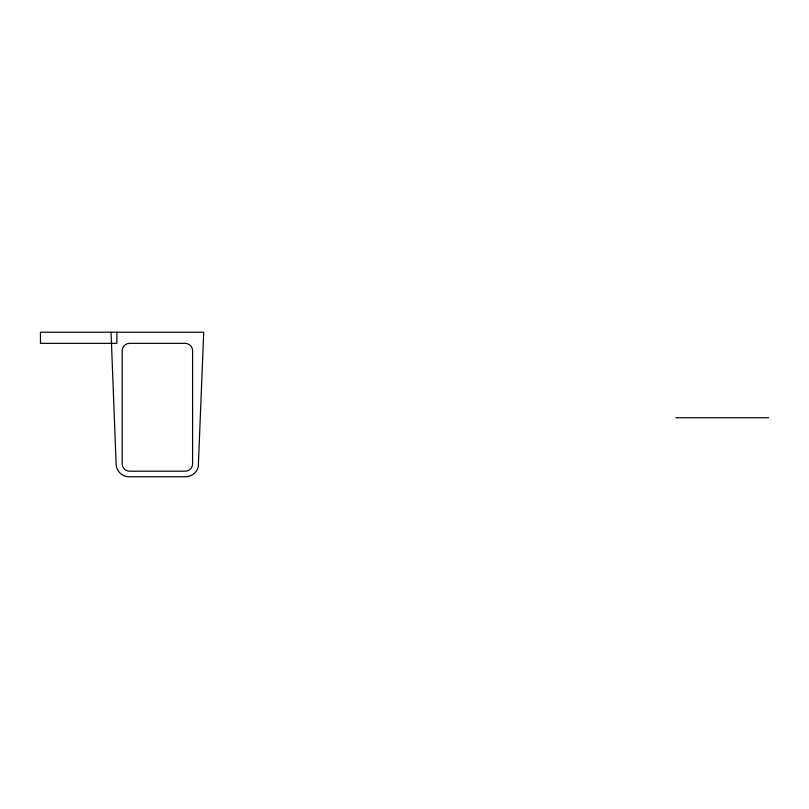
<?xml version="1.0" encoding="UTF-8"?>
<svg xmlns="http://www.w3.org/2000/svg" width="809" height="809" viewBox="0 0 809 809"><rect width="100%" height="100%" fill="white"/><g stroke="black" fill="none" stroke-linecap="round" stroke-linejoin="round"><path stroke-width="1.21" d="M675.889 417.737L768.55 417.737M111.055 332.226L116.132 464.295A12.974 12.974 0 0 0 129.096 476.774L185.665 476.774A13.197 13.197 0 0 0 198.296 466.763L203.716 332.226L40.45 332.226L40.45 343.35L116.85 343.35L116.85 332.226M185.18 343.35L129.582 343.35A7.412 7.412 0 0 0 122.169 350.762L122.169 463.8A7.412 7.412 0 0 0 129.582 471.212L185.18 471.212A7.412 7.412 0 0 0 192.593 463.8L192.593 350.762A7.412 7.412 0 0 0 185.18 343.35"/></g></svg>
